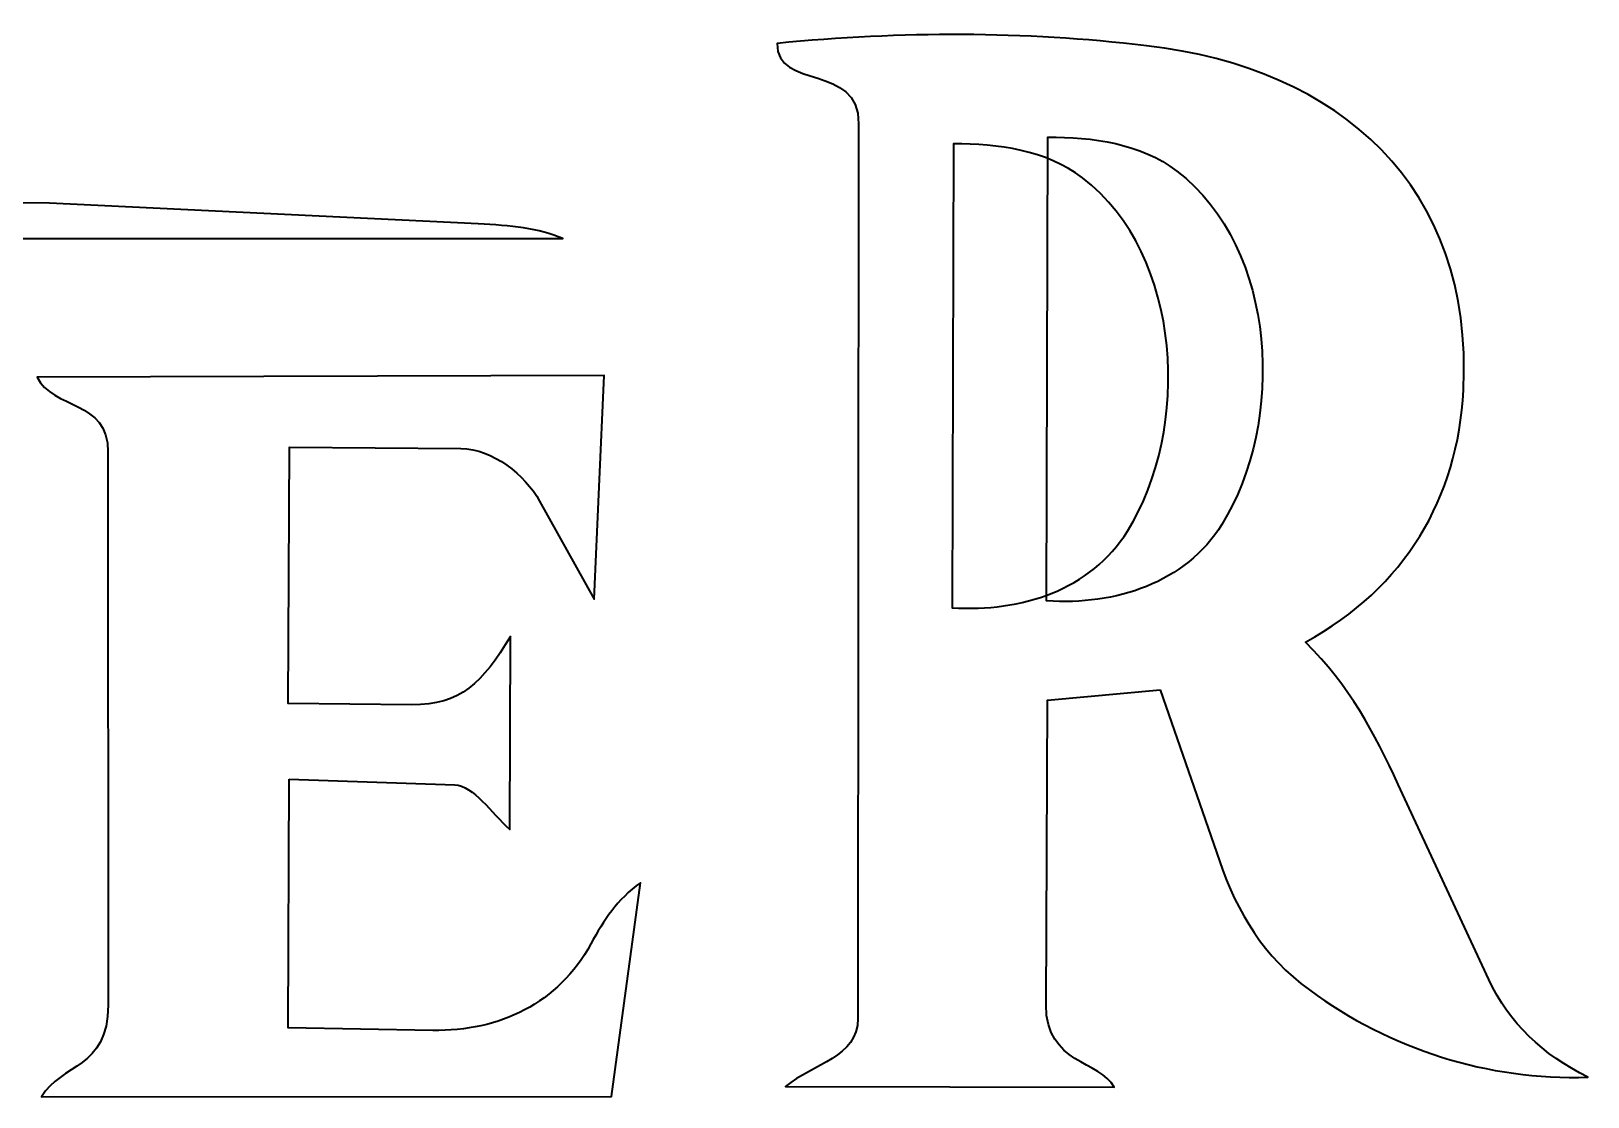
# Model space of a CAD drawing. Header units: inches. Extents: x 4.7 to 20.1, y -2.9 to -0.1.
# Drawn here: x 14.659 to 16.871, y -2.809 to -1.295 of the extents above; entities that cross this region are included whole.
import ezdxf

# ---------------------------------------------------------------- set-up
doc = ezdxf.new("R2010")
doc.units = ezdxf.units.IN
doc.header["$MEASUREMENT"] = 0
doc.layers.add('Layer 1', color=7, linetype='Continuous', lineweight=0)

msp = doc.modelspace()

# ---------------------------------------------------------------- linework, layer by layer
at = {"layer": 'Layer 1', "color": 250, "lineweight": 35, "true_color": 0x231f20}
for points, knots in [([(16.2628, -2.231), (16.2628, -2.231), (16.1025, -2.2458), (16.1025, -2.2458), (16.1025, -2.2458), (16.1007, -2.6789), (16.1007, -2.6789), (16.1004, -2.7633), (16.178, -2.7577), (16.1974, -2.7958), (16.1974, -2.7958), (15.7304, -2.7946), (15.7304, -2.7946), (15.7699, -2.7626), (15.8333, -2.7531), (15.8334, -2.6983), (15.8334, -2.6983), (15.8343, -1.4268), (15.8343, -1.4268), (15.8344, -1.339), (15.7178, -1.3799), (15.7186, -1.3124), (15.8969, -1.295), (16.0674, -1.2953), (16.2436, -1.3157), (16.5187, -1.3477), (16.7087, -1.5158), (16.6937, -1.8054), (16.6858, -1.959), (16.6107, -2.0859), (16.4694, -2.1633), (16.532, -2.2255), (16.5669, -2.2917), (16.6011, -2.3654), (16.6011, -2.3654), (16.7299, -2.6428), (16.7299, -2.6428), (16.7591, -2.7057), (16.8062, -2.749), (16.8705, -2.7816), (16.7281, -2.7859), (16.5903, -2.7422), (16.4748, -2.6575), (16.4097, -2.6098), (16.3728, -2.5487), (16.3469, -2.474), (16.3469, -2.474), (16.2628, -2.231), (16.2628, -2.231)], [0, 0, 0, 0, 1, 1, 1, 2, 2, 2, 3, 3, 3, 4, 4, 4, 5, 5, 5, 6, 6, 6, 7, 7, 7, 8, 8, 8, 9, 9, 9, 10, 10, 10, 11, 11, 11, 12, 12, 12, 13, 13, 13, 14, 14, 14, 15, 15, 15, 16, 16, 16, 16]), ([(16.1523, -1.5034), (16.2967, -1.6138), (16.3061, -1.8619), (16.2165, -2.0054), (16.1643, -2.089), (16.0655, -2.1208), (15.9673, -2.1143), (15.9673, -2.1143), (15.969, -1.4554), (15.969, -1.4554), (16.032, -1.4547), (16.1012, -1.4642), (16.1523, -1.5034)], [0, 0, 0, 0, 1, 1, 1, 2, 2, 2, 3, 3, 3, 4, 4, 4, 4]), ([(16.2865, -1.4938), (16.2353, -1.4547), (16.1661, -1.4451), (16.1031, -1.4458), (16.1031, -1.4458), (16.1014, -2.1047), (16.1014, -2.1047), (16.1996, -2.1112), (16.2984, -2.0795), (16.3506, -1.9959), (16.4402, -1.8523), (16.4308, -1.6042), (16.2865, -1.4938)], [0, 0, 0, 0, 1, 1, 1, 2, 2, 2, 3, 3, 3, 4, 4, 4, 4]), ([(15.2936, -1.5689), (15.3395, -1.5711), (15.3803, -1.575), (15.4141, -1.5898), (15.4141, -1.5898), (13.1761, -1.5897), (13.1761, -1.5897), (13.1761, -1.5897), (13.1861, -1.5373), (13.1861, -1.5373), (13.1861, -1.5373), (14.6847, -1.5397), (14.6847, -1.5397), (14.6847, -1.5397), (15.2936, -1.5689), (15.2936, -1.5689)], [0, 0, 0, 0, 1, 1, 1, 2, 2, 2, 3, 3, 3, 4, 4, 4, 5, 5, 5, 5]), ([(15.0252, -2.3581), (15.0252, -2.3581), (15.024, -2.7115), (15.024, -2.7115), (15.024, -2.7115), (15.2292, -2.715), (15.2292, -2.715), (15.3239, -2.7166), (15.4079, -2.6765), (15.4539, -2.5921), (15.4722, -2.5586), (15.4913, -2.529), (15.5243, -2.5051), (15.5243, -2.5051), (15.4832, -2.8089), (15.4832, -2.8089), (15.4832, -2.8089), (14.6733, -2.8094), (14.6733, -2.8094), (14.7013, -2.7616), (14.7679, -2.7702), (14.7679, -2.6793), (14.7679, -2.6793), (14.7678, -1.8928), (14.7678, -1.8928), (14.7678, -1.8184), (14.6891, -1.8331), (14.6671, -1.7866), (14.6671, -1.7866), (15.473, -1.7842), (15.473, -1.7842), (15.473, -1.7842), (15.4658, -1.9425), (15.4658, -1.9425), (15.4658, -1.9425), (15.4585, -2.1022), (15.4585, -2.1022), (15.4585, -2.1022), (15.3811, -1.9629), (15.3811, -1.9629), (15.3603, -1.9255), (15.3146, -1.8886), (15.269, -1.8882), (15.269, -1.8882), (15.0257, -1.8862), (15.0257, -1.8862), (15.0257, -1.8862), (15.0239, -2.2504), (15.0239, -2.2504), (15.0239, -2.2504), (15.1992, -2.2522), (15.1992, -2.2522), (15.2689, -2.253), (15.2998, -2.2209), (15.3395, -2.1554), (15.3395, -2.1554), (15.3386, -2.4296), (15.3386, -2.4296), (15.3124, -2.4059), (15.287, -2.3669), (15.2604, -2.366), (15.2604, -2.366), (15.0252, -2.3581), (15.0252, -2.3581)], [0, 0, 0, 0, 1, 1, 1, 2, 2, 2, 3, 3, 3, 4, 4, 4, 5, 5, 5, 6, 6, 6, 7, 7, 7, 8, 8, 8, 9, 9, 9, 10, 10, 10, 11, 11, 11, 12, 12, 12, 13, 13, 13, 14, 14, 14, 15, 15, 15, 16, 16, 16, 17, 17, 17, 18, 18, 18, 19, 19, 19, 20, 20, 20, 21, 21, 21, 21])]:
    msp.add_open_spline(points, degree=3, knots=knots, dxfattribs=at)

doc.saveas('drawing.dxf')
